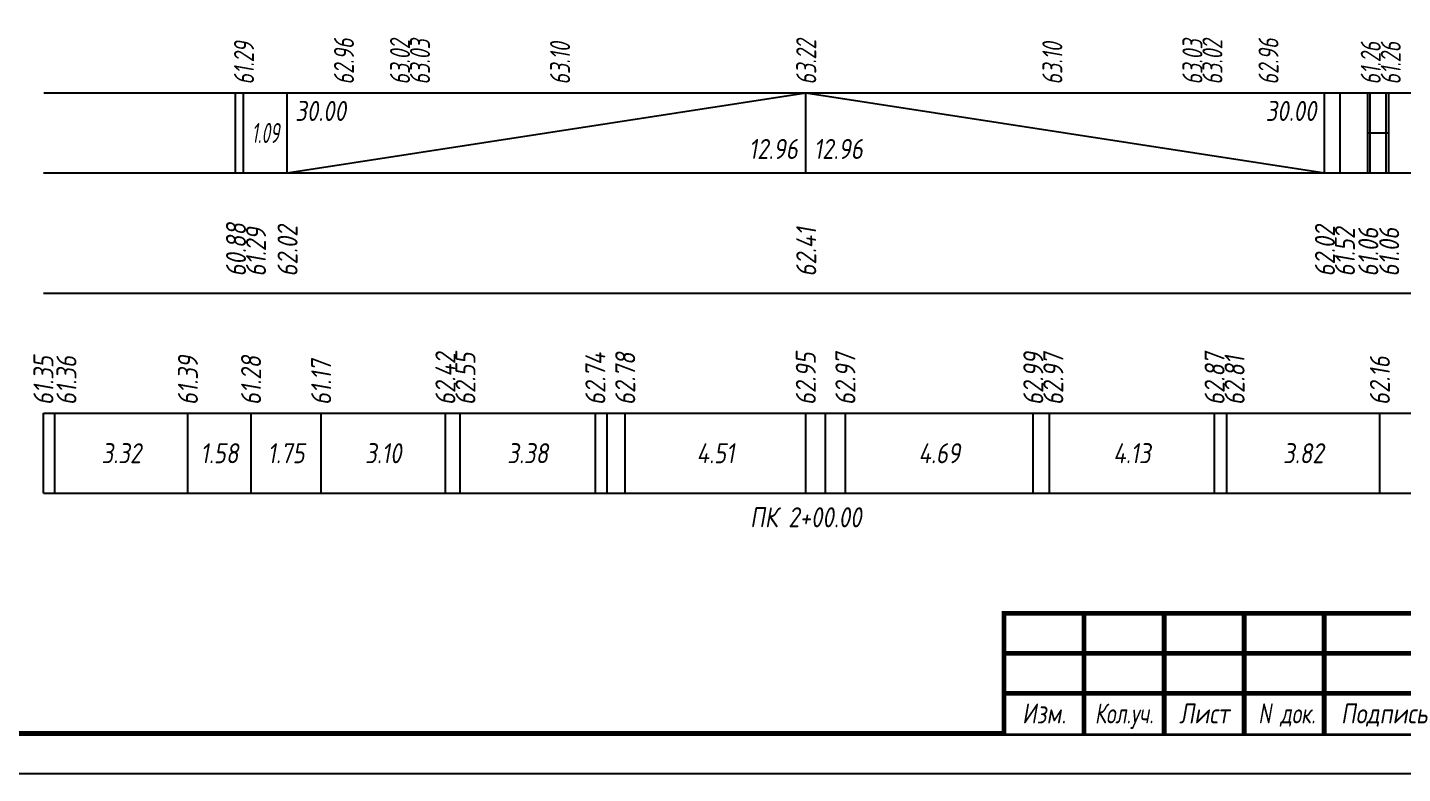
# Model space of a CAD drawing. Extents: x -717 to 1451, y -133302 to 233.
# Drawn here: x 78 to 249.7, y -3134.4 to -3041.3 of the extents above; entities that cross this region are included whole.
import ezdxf
from ezdxf.enums import TextEntityAlignment as Align

# ---------------------------------------------------------------- set-up
doc = ezdxf.new("R2010")
doc.units = 0
for name, color, linetype in [('Зарамочное оформление', 7, 'Continuous'), ('Код_510', 7, 'Continuous'), ('Код_514', 1, 'Continuous'), ('Код_516', 1, 'Continuous'), ('Подписи поперечников', 7, 'Continuous'), ('Таблица', 7, 'Continuous')]:
    doc.layers.add(name, color=color, linetype=linetype)
doc.styles.add('М', font='romand.shx', dxfattribs={"width": 0.8, "oblique": 10, "height": 2.5})

# ---------------------------------------------------------------- blocks, each defined once
blk = doc.blocks.new('Штамп')
at = {"linetype": 'Continuous'}
blk.add_wipeout([(199.95, -411.25), (384.95, -411.25), (384.95, -426.25), (199.95, -426.25)], dxfattribs=at).dxf.layer = 'Зарамочное оформление'
at = {"layer": 'Зарамочное оформление', "linetype": 'Continuous', "lineweight": -3, "const_width": 0.6, "flags": 128}
for points in [[(199.95, -426.25), (199.95, -411.25), (384.95, -411.25)], [(209.95, -411.25), (209.95, -426.25)], [(219.95, -411.25), (219.95, -426.25)], [(229.95, -411.25), (229.95, -426.25)], [(239.95, -411.25), (239.95, -426.25)], [(199.95, -416.25), (264.95, -416.25)], [(199.95, -421.25), (264.95, -421.25)]]:
    blk.add_lwpolyline(points, dxfattribs=at)
at = {"layer": 'Зарамочное оформление', "linetype": 'Continuous', "style": 'М', "oblique": 10}
for s, width, p in [('Изм.', 0.8, (204.95, -423.75)), ('Кол.уч.', 0.7, (214.95, -423.75)), ('Лист', 0.8, (224.95, -423.75)), ('N док.', 0.7, (235.28, -423.75)), ('Подпись', 0.8, (247.45, -423.75))]:
    blk.add_text(s, height=2.5, dxfattribs=dict(at, width=width)).set_placement(p, align=Align.MIDDLE_CENTER)
blk = doc.blocks.new('шифр')
blk.add_blockref('Штамп', (0, -2763))

msp = doc.modelspace()

# ---------------------------------------------------------------- linework, layer by layer
at = {"flags": 128}
msp.add_lwpolyline([(-30.054, -3134.421), (389.946, -3134.421), (389.946, -2837.421), (-30.054, -2837.421)], close=True, dxfattribs=at)
at = {"const_width": 0.6, "flags": 128}
msp.add_lwpolyline([(-10.054, -3129.421), (384.946, -3129.421), (384.946, -2842.421), (-10.054, -2842.421)], close=True, dxfattribs=at)
at = {"layer": 'Код_510'}
for p, q in [((79.946, -3099.421), (79.946, -3089.421)), ((81.374, -3099.421), (81.374, -3089.421)), ((97.993, -3099.421), (97.993, -3089.421)), ((105.883, -3099.421), (105.883, -3089.421)), ((114.64, -3099.421), (114.64, -3089.421)), ((130.161, -3099.421), (130.161, -3089.421)), ((132.006, -3099.421), (132.006, -3089.421)), ((148.895, -3099.421), (148.895, -3089.421)), ((150.376, -3099.421), (150.376, -3089.421)), ((152.626, -3099.421), (152.626, -3089.421)), ((175.184, -3099.421), (175.184, -3089.421)), ((177.642, -3099.421), (177.642, -3089.421)), ((180.13, -3099.421), (180.13, -3089.421)), ((203.604, -3099.421), (203.604, -3089.421)), ((205.609, -3099.421), (205.609, -3089.421)), ((226.252, -3099.421), (226.252, -3089.421)), ((227.791, -3099.421), (227.791, -3089.421)), ((246.899, -3099.421), (246.899, -3089.421))]:
    msp.add_line(p, q, dxfattribs=at)
at = {"layer": 'Код_516'}
for p, q in [((103.946, -3059.421), (103.946, -3049.421)), ((104.946, -3059.421), (104.946, -3049.421)), ((104.946, -3059.421), (104.946, -3049.421)), ((110.385, -3059.421), (110.385, -3049.421)), ((110.385, -3059.421), (175.184, -3049.421)), ((175.184, -3059.421), (175.184, -3049.421)), ((175.184, -3049.421), (239.982, -3059.421)), ((239.982, -3059.421), (239.982, -3049.421)), ((241.957, -3059.421), (241.957, -3049.421)), ((241.957, -3059.421), (241.957, -3049.421)), ((245.404, -3059.421), (245.404, -3049.421)), ((245.707, -3059.421), (245.707, -3049.421)), ((247.707, -3059.421), (247.707, -3049.421)), ((248.01, -3059.421), (248.01, -3049.421)), ((245.404, -3054.421), (245.707, -3054.421)), ((245.707, -3054.421), (247.707, -3054.421)), ((247.707, -3054.421), (248.01, -3054.421))]:
    msp.add_line(p, q, dxfattribs=at)
at = {"layer": 'Таблица'}
for p, q in [((80, -3049.421), (282.166, -3049.421)), ((79.946, -3059.421), (282.112, -3059.421)), ((79.946, -3074.421), (282.112, -3074.421)), ((79.946, -3089.421), (282.112, -3089.421)), ((79.946, -3099.421), (282.112, -3099.421))]:
    msp.add_line(p, q, dxfattribs=at)

# ---------------------------------------------------------------- texts
at = {"layer": 'Код_510', "style": 'М', "oblique": 10, "width": 0.8}
for s, p in [('62.55', (132.661, -3088.421)), ('62.95', (175.184, -3088.421)), ('62.97', (180.13, -3088.421)), ('62.99', (203.604, -3088.421)), ('62.97', (206.104, -3088.421)), ('62.87', (226.252, -3088.421)), ('61.35', (79.946, -3088.421)), ('61.36', (82.821, -3088.421)), ('61.39', (97.993, -3088.421)), ('61.28', (105.883, -3088.421)), ('61.17', (114.64, -3088.421)), ('62.42', (130.161, -3088.421)), ('62.74', (148.895, -3088.421)), ('62.78', (152.626, -3088.421)), ('62.81', (228.752, -3088.421)), ('62.16', (246.899, -3088.421))]:
    msp.add_text(s, height=2.5, rotation=90, dxfattribs=at).set_placement(p, align=Align.MIDDLE_LEFT)
for s, p in [('3.32', (89.683, -3094.421)), ('1.58', (101.938, -3094.421)), ('1.75', (110.262, -3094.421)), ('3.10', (122.401, -3094.421)), ('3.38', (140.45, -3094.421)), ('4.51', (163.905, -3094.421)), ('4.69', (191.867, -3094.421)), ('4.13', (215.93, -3094.421)), ('3.82', (237.345, -3094.421))]:
    msp.add_text(s, height=2.5, dxfattribs=at).set_placement(p, align=Align.MIDDLE_CENTER)
at = {"layer": 'Код_514', "style": 'М', "oblique": 10, "width": 0.7}
for s, p in [('61.29', (105, -3048.382)), ('62.96', (117.488, -3048.382)), ('63.02', (124.488, -3048.382)), ('63.03', (126.988, -3048.382)), ('63.10', (144.488, -3048.382)), ('63.22', (175.238, -3048.382)), ('63.10', (205.988, -3048.382)), ('63.03', (223.488, -3048.382)), ('63.02', (225.988, -3048.382)), ('62.96', (232.988, -3048.382)), ('61.26', (245.761, -3048.382)), ('61.26', (248.261, -3048.382))]:
    msp.add_text(s, height=2.5, rotation=90, dxfattribs=at).set_placement(p, align=Align.MIDDLE_LEFT)
at = {"layer": 'Код_516', "style": 'М', "oblique": 10, "width": 0.8}
msp.add_text('30.00', height=2.5, dxfattribs=at).set_placement((111.385, -3050.421), align=Align.TOP_LEFT)
msp.add_text('30.00', height=2.5, dxfattribs=at).set_placement((238.982, -3050.421), align=Align.TOP_RIGHT)
at = {"layer": 'Код_516', "style": 'М', "oblique": 10, "width": 0.6}
msp.add_text('1.09', height=2.5, dxfattribs=at).set_placement((107.665, -3054.421), align=Align.MIDDLE_CENTER)
at = {"layer": 'Код_516', "style": 'М', "oblique": 10, "width": 0.8}
msp.add_text('12.96', height=2.5, dxfattribs=at).set_placement((174.184, -3058.421), align=Align.BOTTOM_RIGHT)
msp.add_text('12.96', height=2.5, dxfattribs=at).set_placement((176.184, -3058.421), align=Align.BOTTOM_LEFT)
for s, p in [('60.88', (104, -3072.371)), ('61.29', (106.5, -3072.371)), ('62.02', (110.439, -3072.371)), ('62.41', (175.238, -3072.371)), ('62.02', (240.036, -3072.371)), ('61.52', (242.536, -3072.371)), ('61.06', (245.458, -3072.371)), ('61.06', (248.064, -3072.371))]:
    msp.add_text(s, height=2.5, rotation=90, dxfattribs=at).set_placement(p, align=Align.MIDDLE_LEFT)
at = {"layer": 'Подписи поперечников', "style": 'М', "oblique": 10, "width": 0.8}
msp.add_text('ПК 2+00.00', height=2.5, dxfattribs=at).set_placement((175.184, -3104.421), align=Align.BOTTOM_CENTER)

# ---------------------------------------------------------------- next in the draw order: block references
msp.add_blockref('шифр', (0, 59.829))

doc.saveas('drawing.dxf')
